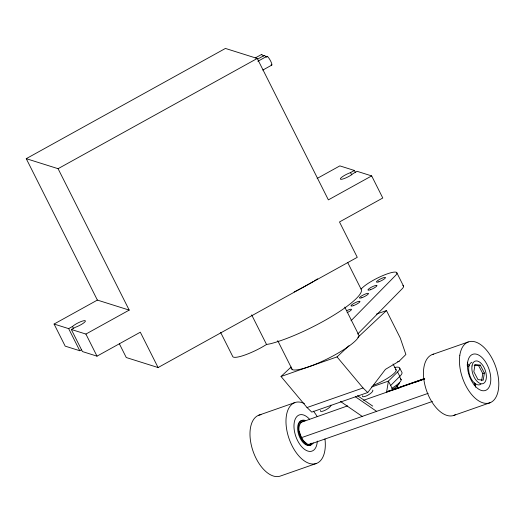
<?xml version="1.0" encoding="UTF-8"?>
<svg xmlns="http://www.w3.org/2000/svg" width="525" height="525" viewBox="0 0 525 525"><rect width="100%" height="100%" fill="white"/><g stroke="black" fill="none" stroke-linecap="round" stroke-linejoin="round"><path stroke-width="0.79" d="M481.635 380.763L482.77 373.531L478.656 365.689L474.147 365.177M484.372 372.967L483.23 380.205L477.973 379.601L473.852 371.766L474.994 364.527L480.25 365.131L484.372 372.967L482.77 373.531M311.364 443.507L308.818 444.432L306.941 443.914C300.543 439.615 294.998 426.884 302.466 421.247L304.218 421.096M291.158 367.001L281.033 376.491L307.033 407.544L311.771 412.105L367.762 392.516L385.416 369.377L399.158 361.193L405.884 354.487L400.253 337.975L386.472 310.577L376.497 314.062M71.315 329.47L85.903 334.064L129.202 310.104L97.374 300.083L54.075 324.043L68.663 328.637L72.647 326.36A7.567 1.483 -26.7 0 1 81.834 321.28A7.567 1.483 -26.7 0 1 84.65 322.166A7.567 1.483 -26.7 0 1 75.462 327.246L71.315 329.47L82.425 351.566L97.013 356.16L140.313 332.2L158.091 367.553L357.269 257.322L339.485 221.963L382.784 198.004L371.667 175.908L357.085 171.314L353.095 173.591A7.567 1.483 -26.7 0 1 343.914 178.671A7.567 1.483 -26.7 0 1 341.099 177.785A7.567 1.483 -26.7 0 1 350.287 172.705L354.434 170.481L355.504 172.613M351.002 320.775L394.82 276.209A20.18 3.951 -26.7 0 0 387.319 273.847A20.18 3.951 -26.7 0 0 362.821 287.405L360.983 289.012M357.669 334.031L401.487 289.465A20.18 3.951 -26.7 0 0 402.806 285.475M394.807 367.415A22.194 4.699 -27.3 0 1 397.556 371.989L388.402 381.124L371.569 387.01M392.897 389.878L390.666 385.501L399.82 376.373A22.194 4.699 -27.3 0 0 402.038 372.632L399.774 368.248M281.033 376.491L337.024 356.902L348.935 345.739M357.873 337.365L386.472 310.577M423.938 378.748L388.054 391.302L386.577 392.234L388.402 381.124L390.666 385.501M311.857 443.198L310.38 444.13M347.694 262.52L361.482 289.938A60.532 11.858 -26.7 0 1 329.733 317.632A60.532 11.858 -26.7 0 1 270.132 343.829L266.549 344.485L261.85 347.261A25.22 4.942 -26.7 0 1 232.588 356.206L220.618 332.397M97.374 300.083L26.25 158.668L225.422 48.438L257.25 58.459L328.374 199.874L371.667 175.908M255.255 57.96L261.489 54.508M26.25 158.668L58.078 168.689L257.25 58.459M257.972 58.925L264.206 55.473M257.854 61.294L266.858 56.306M262.808 70.068L271.819 65.08M317.133 178.454L339.846 165.887L354.434 170.481M54.075 324.043L65.185 346.139L79.774 350.733L81.71 349.663M397.642 361.725L399.158 361.193M258.786 415.209L294.781 402.616M432.252 354.565L468.241 341.972M307.033 407.544L363.024 387.955L367.762 392.516M387.273 391.676L424.023 378.84M347.563 405.884L300.024 422.704L300.825 422.428M363.622 400.267L424.751 378.879M393.619 389.819L400.49 387.411M415.761 382.069L424.161 379.135M478.656 365.689L480.25 365.131M305.937 443.92L306.731 443.645L303.181 440.685L301.429 437.673L428.177 393.33M309.579 444.413L432.449 401.422M316.516 463.411L280.521 476.004A32.281 17.522 70.7 0 1 252.577 449.774A32.281 17.522 70.7 0 1 261.017 414.665M453.987 415.36L489.983 402.767M388.054 391.302L389.799 391.151M158.091 367.553L126.269 357.532L119.372 343.822M357.584 395.699L372.743 406.127M355.366 396.749L376.615 411.364M340.272 401.31L362.224 416.404M291.014 368.32L292.484 369.744A37.833 7.416 -26.7 0 0 330.579 357.223A37.833 7.416 -26.7 0 0 358.897 335.219L344.748 307.086M337.024 356.902L363.024 387.955M397.556 371.989L399.82 376.373M393.035 363.983L396.172 370.046M399.453 376.399L401.152 379.687M397.176 385.842L398.258 387.949M396.237 385.895L397.327 388.001M350.562 172.62L351.638 174.753M396.926 272.98L403.594 286.237M277.725 340.646L292.241 369.508M251.672 314.908L266.549 344.485M58.078 168.689L129.202 310.104M85.903 334.064L97.013 356.16M72.529 326.498L73.605 328.637M68.663 328.637L79.774 350.733M301.429 437.673L299.381 431.747M346.802 310.629A5.047 0.991 -26.7 0 1 351.488 309.448A5.047 0.991 -26.7 0 1 347.123 312.677M317.579 278.86A60.532 11.858 -26.7 0 1 314.324 280.868M312.979 281.676A60.532 11.858 -26.7 0 1 294.144 291.952M261.378 54.83A5.047 0.978 61 0 1 263.373 56.116M264.095 55.794A5.047 0.978 61 0 1 266.09 57.081M266.818 57.232A5.047 0.978 61 0 1 270.08 60.021A5.047 0.978 61 0 1 271.117 64.831M372.606 390.095A6.051 1.713 -30.3 0 1 368.045 395.089A6.051 1.713 -30.3 0 1 362.401 395.732M313.235 442.811A13.099 7.107 70.7 0 1 299.768 435.192A13.099 7.107 70.7 0 1 305.242 420.453M395.43 369.305A18.158 3.846 -27.3 0 1 390.659 376.163A18.158 3.846 -27.3 0 1 373.098 385.396M467.053 364.973A17.148 9.306 70.7 0 1 468.576 366.772M474.344 382.922A17.148 9.306 70.7 0 1 474.318 385.304M480.88 384.175A11.918 6.471 70.7 0 1 470.197 376.655A11.918 6.471 70.7 0 1 471.942 362.25M311.607 444.235A13.099 7.107 70.7 0 1 298.968 435.474A13.099 7.107 70.7 0 1 303.089 420.407M330.901 405.11A6.051 1.713 -30.3 0 1 325.421 410.11A6.051 1.713 -30.3 0 1 320.401 410.452M317.303 441.098A19.169 10.402 70.7 0 1 303.824 448.796A19.169 10.402 70.7 0 1 294.308 422.179A19.169 10.402 70.7 0 1 309.442 419.121M399.354 382.784A15.133 3.203 -27.3 0 1 393.113 389.012M400.411 378.938A18.158 3.846 -27.3 0 1 391.801 388.336M455.372 414.704A32.281 17.522 70.7 0 1 426.72 391.132A32.281 17.522 70.7 0 1 433.716 354.139M467.709 363.792A19.169 10.402 70.7 0 1 469.12 365.485M475.578 383.539A19.169 10.402 70.7 0 1 475.453 387.181M324.962 438.946A32.281 17.522 70.7 0 1 308.569 463.168A32.281 17.522 70.7 0 1 286.079 424.449A32.281 17.522 70.7 0 1 304.434 403.607M313.386 411.16A32.281 17.522 70.7 0 1 317.067 416.364M353.332 305.681A5.047 0.991 -26.7 0 0 359.986 301.488A5.047 0.991 -26.7 0 0 353.056 303.909A5.047 0.991 -26.7 0 0 353.332 305.681M370.328 289.767A5.047 0.991 -26.7 0 0 376.976 285.567A5.047 0.991 -26.7 0 0 370.046 287.989A5.047 0.991 -26.7 0 0 370.328 289.767M361.83 297.721A5.047 0.991 -26.7 0 0 368.478 293.527A5.047 0.991 -26.7 0 0 361.554 295.949A5.047 0.991 -26.7 0 0 361.83 297.721M378.82 281.807A5.047 0.991 -26.7 0 0 385.468 277.607A5.047 0.991 -26.7 0 0 378.545 280.035A5.047 0.991 -26.7 0 0 378.82 281.807M472.001 365.971A11.918 6.471 70.7 0 0 481.373 383.795A11.918 6.471 70.7 0 0 483.965 367.336A11.918 6.471 70.7 0 0 472.001 365.971M459.828 355.235A32.281 17.522 70.7 0 0 485.363 403.325A32.281 17.522 70.7 0 0 492.142 358.542A32.281 17.522 70.7 0 0 459.828 355.235M467.663 362.197A19.169 10.402 70.7 0 0 482.823 390.751A19.169 10.402 70.7 0 0 486.846 364.16A19.169 10.402 70.7 0 0 467.663 362.197"/></g></svg>
